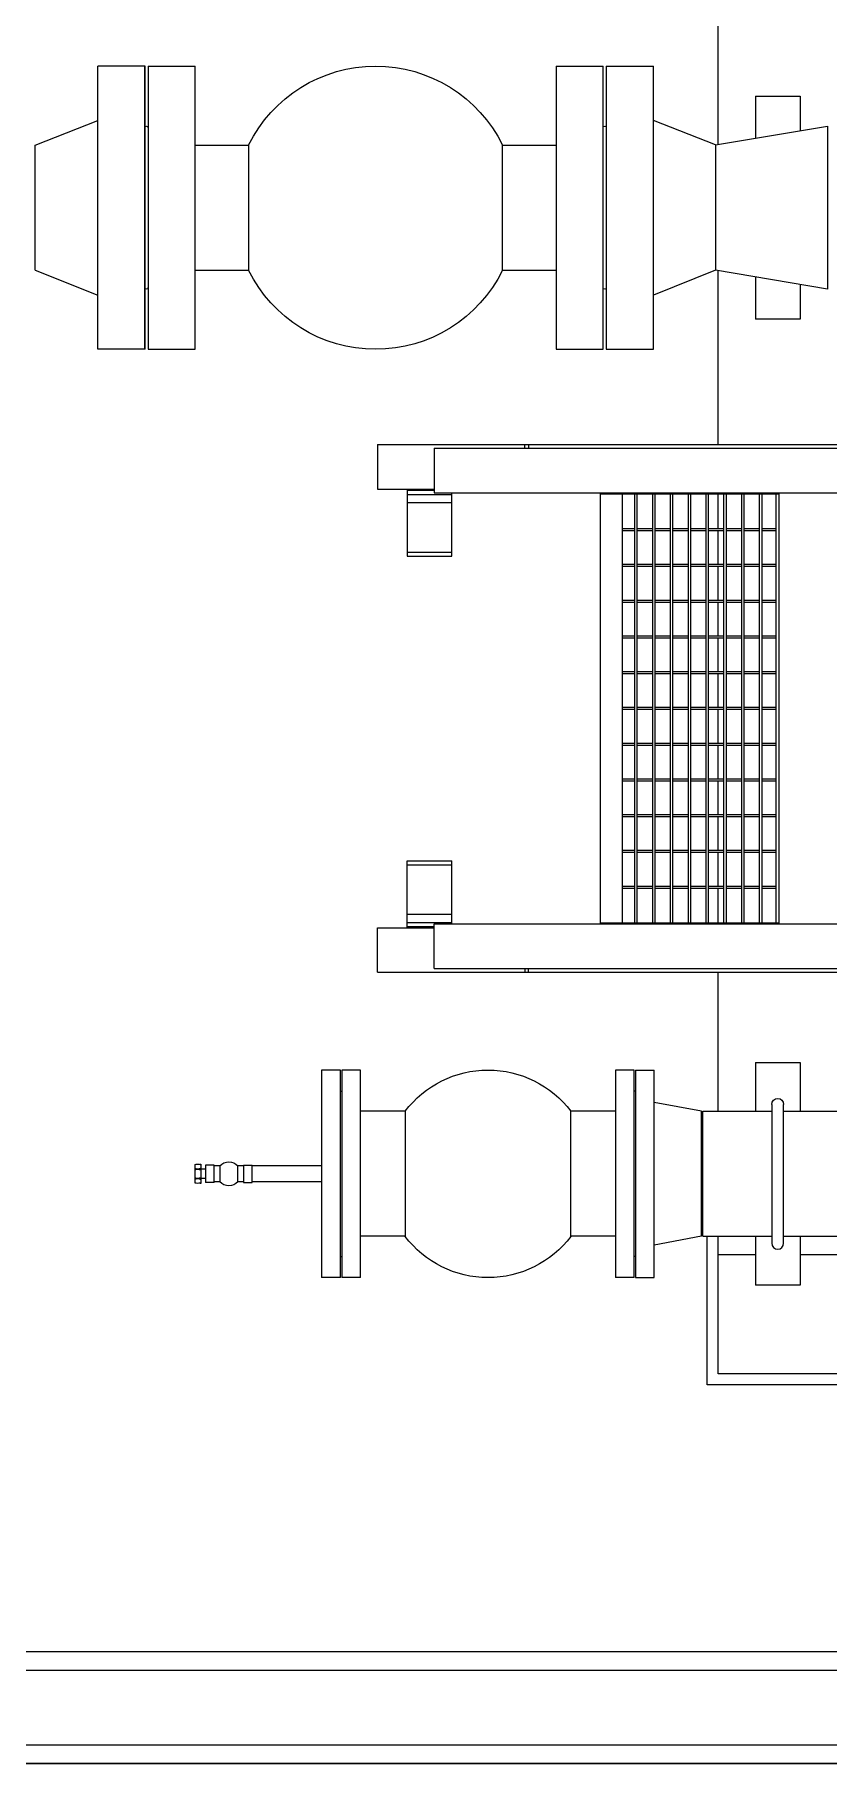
# Model space of a CAD drawing. Header units: millimetres. Extents: x 553637 to 584936, y 5008 to 53898.
# Drawn here: x 557620 to 558689, y 11019 to 13345 of the extents above; entities that cross this region are included whole.
import ezdxf

# ---------------------------------------------------------------- set-up
doc = ezdxf.new("R2010")
doc.units = ezdxf.units.MM
doc.header["$LTSCALE"] = 10
doc.header["$MEASUREMENT"] = 0
doc.layers.add('8', color=8, linetype='Continuous')
doc.layers.add('CAÑERIAS PH 234', color=20, linetype='Continuous')

# ---------------------------------------------------------------- blocks, each defined once
blk = doc.blocks.new('A$C79EB0E72')
at = {"layer": '8', "lineweight": 0}
blk.add_lwpolyline([(0, -4900), (7800, -4900), (7800, 0), (0, 0)], close=True, dxfattribs=at)
at = {"layer": '8', "lineweight": 25}
for points in [[(7800.2, -2410.1), (0, -2410.1), (0, -4875.1), (25, -4900.1), (7775.2, -4900.1), (7800.2, -4875.1), (7800.2, -2410.1)], [(25, -2410.1), (25, -4864.8), (35.4, -4875.1), (7764.8, -4875.1), (7775.2, -4864.8), (7775.2, -2410.1)], [(7675.2, -2410.1), (7675.2, -4775.1), (125, -4775.1), (125, -2410.1)], [(7650.2, -2410.1), (7650.2, -4750.1), (150, -4750.1), (150, -2410.1)]]:
    blk.add_lwpolyline(points, dxfattribs=at)
blk = doc.blocks.new('mf_900')
at = {"layer": '8', "lineweight": -2}
for p, q in [((188758.5, 8841.8), (188758.5, 9594.8)), ((187986.9, 8566.3), (187986.9, 8947.3)), ((187991, 8947.3), (187991, 8566.3)), ((187991, 8947.3), (188054.5, 8947.3)), ((188054.5, 8566.3), (188054.5, 8947.3)), ((188540.1, 8947.3), (188540.1, 8566.3)), ((188540.1, 8947.3), (188603.6, 8947.3)), ((188603.6, 8566.3), (188603.6, 8947.3)), ((188607.7, 8947.3), (188607.7, 8566.3)), ((188607.7, 8947.3), (188671.2, 8947.3)), ((188671.2, 8566.3), (188671.2, 8947.3)), ((188808.5, 8906.8), (188868.5, 8906.8)), ((188808.5, 8906.8), (188808.5, 8850.2)), ((188868.5, 8906.8), (188868.5, 8860.2)), ((188754.7, 8841.2), (188671.2, 8874.3)), ((188754.7, 8841.2), (188905.7, 8866.4)), ((188905.7, 8866.4), (188905.7, 8647.3)), ((188054.5, 8841), (188126.4, 8841)), ((188126.4, 8841), (188126.4, 8672.7)), ((188468.2, 8672.7), (188468.2, 8841)), ((188468.2, 8841), (188540.1, 8841)), ((188754.7, 8841.2), (188754.7, 8672.5)), ((188054.5, 8672.7), (188126.4, 8672.7)), ((188468.2, 8672.7), (188540.1, 8672.7)), ((188754.7, 8672.5), (188671.2, 8639.3)), ((188905.7, 8647.3), (188754.7, 8672.5)), ((188758.5, 8438), (188758.5, 8671.8)), ((188808.5, 8663.5), (188808.5, 8606.8)), ((188868.5, 8653.5), (188868.5, 8606.8)), ((188868.5, 8606.8), (188808.5, 8606.8)), ((187991, 8566.3), (188054.5, 8566.3)), ((188540.1, 8566.3), (188603.6, 8566.3)), ((188607.7, 8566.3), (188671.2, 8566.3)), ((188299.7, 8438), (189171.7, 8438)), ((188299.7, 8438), (188299.7, 8378)), ((188376.3, 8433), (188376.3, 8373)), ((188376.3, 8433), (189523.3, 8433)), ((188498.2, 8433), (188498.2, 8438)), ((188503.2, 8438), (188503.2, 8433)), ((188299.7, 8378), (188376.3, 8378)), ((188339.7, 8378), (188339.7, 8288)), ((188339.7, 8376.5), (188376.3, 8376.5)), ((188339.7, 8371), (188399.7, 8371)), ((188339.7, 8360), (188399.7, 8360)), ((188376.3, 8373), (189523.3, 8373)), ((188399.7, 8288), (188399.7, 8373)), ((188599.8, 8373), (188599.8, 8371.6)), ((188599.8, 8371.6), (188839.8, 8371.6)), ((188599.8, 7794.3), (188599.8, 8371.6)), ((188599.8, 8371.6), (188629.8, 8371.6)), ((188629.8, 7794.3), (188629.8, 8371.6)), ((188646.2, 7794.3), (188646.2, 8371.6)), ((188649.4, 7794.3), (188649.4, 8371.6)), ((188670.2, 7794.3), (188670.2, 8371.6)), ((188673.4, 7794.3), (188673.4, 8371.6)), ((188694.2, 7794.3), (188694.2, 8371.6)), ((188697.4, 7794.3), (188697.4, 8371.6)), ((188718.2, 7794.3), (188718.2, 8371.6)), ((188721.4, 7794.3), (188721.4, 8371.6)), ((188742.2, 7794.3), (188742.2, 8371.6)), ((188745.4, 7794.3), (188745.4, 8371.6)), ((188758.5, 8325.1), (188758.5, 8371.6)), ((188766.2, 7794.3), (188766.2, 8371.6)), ((188769.4, 7794.3), (188769.4, 8371.6)), ((188790.2, 7794.3), (188790.2, 8371.6)), ((188793.4, 7794.3), (188793.4, 8371.6)), ((188814.2, 7794.3), (188814.2, 8371.6)), ((188817.4, 7794.3), (188817.4, 8371.6)), ((188836.6, 7794.3), (188836.6, 8371.6)), ((188839.8, 8373), (188839.8, 7793)), ((188629.8, 8325.1), (188646.2, 8325.1)), ((188646.2, 8321.9), (188629.8, 8321.9)), ((188649.4, 8325.1), (188670.2, 8325.1)), ((188670.2, 8321.9), (188649.4, 8321.9)), ((188673.4, 8325.1), (188694.2, 8325.1)), ((188694.2, 8321.9), (188673.4, 8321.9)), ((188697.4, 8325.1), (188718.2, 8325.1)), ((188718.2, 8321.9), (188697.4, 8321.9)), ((188721.4, 8325.1), (188742.2, 8325.1)), ((188742.2, 8321.9), (188721.4, 8321.9)), ((188745.4, 8325.1), (188766.2, 8325.1)), ((188766.2, 8321.9), (188745.4, 8321.9)), ((188758.5, 8277), (188758.5, 8321.9)), ((188769.4, 8325.1), (188790.2, 8325.1)), ((188790.2, 8321.9), (188769.4, 8321.9)), ((188793.4, 8325.1), (188814.2, 8325.1)), ((188814.2, 8321.9), (188793.4, 8321.9)), ((188817.4, 8325.1), (188836.6, 8325.1)), ((188836.6, 8321.9), (188817.4, 8321.9)), ((188339.7, 8293.5), (188399.7, 8293.5)), ((188339.7, 8288), (188399.7, 8288)), ((188629.8, 8277), (188646.2, 8277)), ((188646.2, 8273.8), (188629.8, 8273.8)), ((188649.4, 8277), (188670.2, 8277)), ((188670.2, 8273.8), (188649.4, 8273.8)), ((188673.4, 8277), (188694.2, 8277)), ((188694.2, 8273.8), (188673.4, 8273.8)), ((188697.4, 8277), (188718.2, 8277)), ((188718.2, 8273.8), (188697.4, 8273.8)), ((188721.4, 8277), (188742.2, 8277)), ((188742.2, 8273.8), (188721.4, 8273.8)), ((188745.4, 8277), (188766.2, 8277)), ((188766.2, 8273.8), (188745.4, 8273.8)), ((188758.5, 8228.9), (188758.5, 8273.8)), ((188769.4, 8277), (188790.2, 8277)), ((188790.2, 8273.8), (188769.4, 8273.8)), ((188793.4, 8277), (188814.2, 8277)), ((188814.2, 8273.8), (188793.4, 8273.8)), ((188817.4, 8277), (188836.6, 8277)), ((188836.6, 8273.8), (188817.4, 8273.8)), ((188629.8, 8228.9), (188646.2, 8228.9)), ((188646.2, 8225.7), (188629.8, 8225.7)), ((188649.4, 8228.9), (188670.2, 8228.9)), ((188670.2, 8225.7), (188649.4, 8225.7)), ((188673.4, 8228.9), (188694.2, 8228.9)), ((188694.2, 8225.7), (188673.4, 8225.7)), ((188697.4, 8228.9), (188718.2, 8228.9)), ((188718.2, 8225.7), (188697.4, 8225.7)), ((188721.4, 8228.9), (188742.2, 8228.9)), ((188742.2, 8225.7), (188721.4, 8225.7)), ((188745.4, 8228.9), (188766.2, 8228.9)), ((188766.2, 8225.7), (188745.4, 8225.7)), ((188758.5, 8180.8), (188758.5, 8225.7)), ((188769.4, 8228.9), (188790.2, 8228.9)), ((188790.2, 8225.7), (188769.4, 8225.7)), ((188793.4, 8228.9), (188814.2, 8228.9)), ((188814.2, 8225.7), (188793.4, 8225.7)), ((188817.4, 8228.9), (188836.6, 8228.9)), ((188836.6, 8225.7), (188817.4, 8225.7)), ((188629.8, 8180.8), (188646.2, 8180.8)), ((188646.2, 8177.6), (188629.8, 8177.6)), ((188649.4, 8180.8), (188670.2, 8180.8)), ((188670.2, 8177.6), (188649.4, 8177.6)), ((188673.4, 8180.8), (188694.2, 8180.8)), ((188694.2, 8177.6), (188673.4, 8177.6)), ((188697.4, 8180.8), (188718.2, 8180.8)), ((188718.2, 8177.6), (188697.4, 8177.6)), ((188721.4, 8180.8), (188742.2, 8180.8)), ((188742.2, 8177.6), (188721.4, 8177.6)), ((188745.4, 8180.8), (188766.2, 8180.8)), ((188766.2, 8177.6), (188745.4, 8177.6)), ((188758.5, 8132.7), (188758.5, 8177.6)), ((188769.4, 8180.8), (188790.2, 8180.8)), ((188790.2, 8177.6), (188769.4, 8177.6)), ((188793.4, 8180.8), (188814.2, 8180.8)), ((188814.2, 8177.6), (188793.4, 8177.6)), ((188817.4, 8180.8), (188836.6, 8180.8)), ((188836.6, 8177.6), (188817.4, 8177.6)), ((188629.8, 8132.7), (188646.2, 8132.7)), ((188646.2, 8129.5), (188629.8, 8129.5)), ((188649.4, 8132.7), (188670.2, 8132.7)), ((188670.2, 8129.5), (188649.4, 8129.5)), ((188673.4, 8132.7), (188694.2, 8132.7)), ((188694.2, 8129.5), (188673.4, 8129.5)), ((188697.4, 8132.7), (188718.2, 8132.7)), ((188718.2, 8129.5), (188697.4, 8129.5)), ((188721.4, 8132.7), (188742.2, 8132.7)), ((188742.2, 8129.5), (188721.4, 8129.5)), ((188745.4, 8132.7), (188766.2, 8132.7)), ((188766.2, 8129.5), (188745.4, 8129.5)), ((188758.5, 8084.6), (188758.5, 8129.5)), ((188769.4, 8132.7), (188790.2, 8132.7)), ((188790.2, 8129.5), (188769.4, 8129.5)), ((188793.4, 8132.7), (188814.2, 8132.7)), ((188814.2, 8129.5), (188793.4, 8129.5)), ((188817.4, 8132.7), (188836.6, 8132.7)), ((188836.6, 8129.5), (188817.4, 8129.5)), ((188629.8, 8084.6), (188646.2, 8084.6)), ((188646.2, 8081.4), (188629.8, 8081.4)), ((188649.4, 8084.6), (188670.2, 8084.6)), ((188670.2, 8081.4), (188649.4, 8081.4)), ((188673.4, 8084.6), (188694.2, 8084.6)), ((188694.2, 8081.4), (188673.4, 8081.4)), ((188697.4, 8084.6), (188718.2, 8084.6)), ((188718.2, 8081.4), (188697.4, 8081.4)), ((188721.4, 8084.6), (188742.2, 8084.6)), ((188742.2, 8081.4), (188721.4, 8081.4)), ((188745.4, 8084.6), (188766.2, 8084.6)), ((188766.2, 8081.4), (188745.4, 8081.4)), ((188758.5, 8036.5), (188758.5, 8081.4)), ((188769.4, 8084.6), (188790.2, 8084.6)), ((188790.2, 8081.4), (188769.4, 8081.4)), ((188793.4, 8084.6), (188814.2, 8084.6)), ((188814.2, 8081.4), (188793.4, 8081.4)), ((188817.4, 8084.6), (188836.6, 8084.6)), ((188836.6, 8081.4), (188817.4, 8081.4)), ((188629.8, 8036.5), (188646.2, 8036.5)), ((188646.2, 8033.3), (188629.8, 8033.3)), ((188649.4, 8036.5), (188670.2, 8036.5)), ((188670.2, 8033.3), (188649.4, 8033.3)), ((188673.4, 8036.5), (188694.2, 8036.5)), ((188694.2, 8033.3), (188673.4, 8033.3)), ((188697.4, 8036.5), (188718.2, 8036.5)), ((188718.2, 8033.3), (188697.4, 8033.3)), ((188721.4, 8036.5), (188742.2, 8036.5)), ((188742.2, 8033.3), (188721.4, 8033.3)), ((188745.4, 8036.5), (188766.2, 8036.5)), ((188766.2, 8033.3), (188745.4, 8033.3)), ((188758.5, 7988.4), (188758.5, 8033.3)), ((188769.4, 8036.5), (188790.2, 8036.5)), ((188790.2, 8033.3), (188769.4, 8033.3)), ((188793.4, 8036.5), (188814.2, 8036.5)), ((188814.2, 8033.3), (188793.4, 8033.3)), ((188817.4, 8036.5), (188836.6, 8036.5)), ((188836.6, 8033.3), (188817.4, 8033.3)), ((188629.8, 7988.4), (188646.2, 7988.4)), ((188646.2, 7985.2), (188629.8, 7985.2)), ((188649.4, 7988.4), (188670.2, 7988.4)), ((188670.2, 7985.2), (188649.4, 7985.2)), ((188673.4, 7988.4), (188694.2, 7988.4)), ((188694.2, 7985.2), (188673.4, 7985.2)), ((188697.4, 7988.4), (188718.2, 7988.4)), ((188718.2, 7985.2), (188697.4, 7985.2)), ((188721.4, 7988.4), (188742.2, 7988.4)), ((188742.2, 7985.2), (188721.4, 7985.2)), ((188745.4, 7988.4), (188766.2, 7988.4)), ((188766.2, 7985.2), (188745.4, 7985.2)), ((188758.5, 7940.3), (188758.5, 7985.2)), ((188769.4, 7988.4), (188790.2, 7988.4)), ((188790.2, 7985.2), (188769.4, 7985.2)), ((188793.4, 7988.4), (188814.2, 7988.4)), ((188814.2, 7985.2), (188793.4, 7985.2)), ((188817.4, 7988.4), (188836.6, 7988.4)), ((188836.6, 7985.2), (188817.4, 7985.2)), ((188629.8, 7940.3), (188646.2, 7940.3)), ((188646.2, 7937.1), (188629.8, 7937.1)), ((188649.4, 7940.3), (188670.2, 7940.3)), ((188670.2, 7937.1), (188649.4, 7937.1)), ((188673.4, 7940.3), (188694.2, 7940.3)), ((188694.2, 7937.1), (188673.4, 7937.1)), ((188697.4, 7940.3), (188718.2, 7940.3)), ((188718.2, 7937.1), (188697.4, 7937.1)), ((188721.4, 7940.3), (188742.2, 7940.3)), ((188742.2, 7937.1), (188721.4, 7937.1)), ((188745.4, 7940.3), (188766.2, 7940.3)), ((188766.2, 7937.1), (188745.4, 7937.1)), ((188758.5, 7892.2), (188758.5, 7937.1)), ((188769.4, 7940.3), (188790.2, 7940.3)), ((188790.2, 7937.1), (188769.4, 7937.1)), ((188793.4, 7940.3), (188814.2, 7940.3)), ((188814.2, 7937.1), (188793.4, 7937.1)), ((188817.4, 7940.3), (188836.6, 7940.3)), ((188836.6, 7937.1), (188817.4, 7937.1)), ((188629.8, 7892.2), (188646.2, 7892.2)), ((188646.2, 7889), (188629.8, 7889)), ((188649.4, 7892.2), (188670.2, 7892.2)), ((188670.2, 7889), (188649.4, 7889)), ((188673.4, 7892.2), (188694.2, 7892.2)), ((188694.2, 7889), (188673.4, 7889)), ((188697.4, 7892.2), (188718.2, 7892.2)), ((188718.2, 7889), (188697.4, 7889)), ((188721.4, 7892.2), (188742.2, 7892.2)), ((188742.2, 7889), (188721.4, 7889)), ((188745.4, 7892.2), (188766.2, 7892.2)), ((188766.2, 7889), (188745.4, 7889)), ((188758.5, 7844), (188758.5, 7889)), ((188769.4, 7892.2), (188790.2, 7892.2)), ((188790.2, 7889), (188769.4, 7889)), ((188793.4, 7892.2), (188814.2, 7892.2)), ((188814.2, 7889), (188793.4, 7889)), ((188817.4, 7892.2), (188836.6, 7892.2)), ((188836.6, 7889), (188817.4, 7889)), ((188339.7, 7788), (188339.7, 7878)), ((188339.7, 7878), (188399.7, 7878)), ((188339.7, 7872.5), (188399.7, 7872.5)), ((188399.7, 7793), (188399.7, 7878)), ((188629.8, 7844), (188646.2, 7844)), ((188646.2, 7840.9), (188629.8, 7840.9)), ((188649.4, 7844), (188670.2, 7844)), ((188670.2, 7840.9), (188649.4, 7840.9)), ((188673.4, 7844), (188694.2, 7844)), ((188694.2, 7840.9), (188673.4, 7840.9)), ((188697.4, 7844), (188718.2, 7844)), ((188718.2, 7840.9), (188697.4, 7840.9)), ((188721.4, 7844), (188742.2, 7844)), ((188742.2, 7840.9), (188721.4, 7840.9)), ((188745.4, 7844), (188766.2, 7844)), ((188766.2, 7840.9), (188745.4, 7840.9)), ((188758.5, 7794.3), (188758.5, 7840.9)), ((188769.4, 7844), (188790.2, 7844)), ((188790.2, 7840.9), (188769.4, 7840.9)), ((188793.4, 7844), (188814.2, 7844)), ((188814.2, 7840.9), (188793.4, 7840.9)), ((188817.4, 7844), (188836.6, 7844)), ((188836.6, 7840.9), (188817.4, 7840.9)), ((188339.7, 7806), (188399.7, 7806)), ((188339.7, 7795), (188399.7, 7795)), ((188376.3, 7793), (189056.3, 7793)), ((188376.3, 7733), (188376.3, 7793)), ((188599.8, 7794.3), (188599.8, 7793)), ((188839.8, 7794.3), (188599.8, 7794.3)), ((188299.7, 7788), (188376.3, 7788)), ((188299.7, 7728), (188299.7, 7788)), ((188339.7, 7789.5), (188376.3, 7789.5)), ((188299.7, 7728), (189171.7, 7728)), ((188376.3, 7733), (189056.3, 7733)), ((188498.2, 7733), (188498.2, 7728)), ((188503.2, 7728), (188503.2, 7733)), ((188758.5, 7541), (188758.5, 7728)), ((188224.7, 7596.5), (188224.7, 7317.1)), ((188250.1, 7596.5), (188224.7, 7596.5)), ((188250.1, 7317.1), (188250.1, 7596.5)), ((188251.7, 7596.5), (188251.7, 7317.1)), ((188277.1, 7596.5), (188251.7, 7596.5)), ((188277.1, 7317.1), (188277.1, 7596.5)), ((188620, 7596.5), (188620, 7317.1)), ((188645.4, 7596.5), (188620, 7596.5)), ((188645.4, 7317.1), (188645.4, 7596.5)), ((188647, 7596.5), (188647, 7317.1)), ((188647, 7596.5), (188672.4, 7596.5)), ((188672.4, 7317.1), (188672.4, 7596.5)), ((188808.5, 7606.8), (188868.5, 7606.8)), ((188808.5, 7606.8), (188808.5, 7541)), ((188868.5, 7606.8), (188868.5, 7541)), ((188250.1, 7567.9), (188251.7, 7567.9)), ((188647, 7567.9), (188645.4, 7567.9)), ((188337, 7541), (188277.1, 7541)), ((188337, 7541), (188337, 7372.7)), ((188560.1, 7372.7), (188560.1, 7541)), ((188620, 7541), (188560.1, 7541)), ((188735.9, 7541), (188672.4, 7552.8)), ((188735.9, 7372.7), (188735.9, 7541)), ((188737.9, 7372.7), (188737.9, 7541)), ((188737.9, 7541), (188830.5, 7541)), ((188830.5, 7550.3), (188830.5, 7363.3)), ((188846.5, 7363.3), (188846.5, 7550.3)), ((188846.5, 7541), (188940.8, 7541)), ((188054.3, 7444.4), (188054.3, 7469.2)), ((188061.4, 7469.2), (188061.4, 7469.7)), ((188061.4, 7469.7), (188061.4, 7469.7)), ((188062.2, 7469.7), (188062.2, 7443.9)), ((188068.3, 7468.5), (188068.3, 7445.2)), ((188079.9, 7468.5), (188068.3, 7468.5)), ((188079.9, 7445.2), (188079.9, 7468.5)), ((188087.8, 7467.5), (188079.9, 7467.5)), ((188087.8, 7467.5), (188087.8, 7446.2)), ((188111.7, 7446.2), (188111.7, 7467.5)), ((188119.6, 7467.5), (188111.7, 7467.5)), ((188119.6, 7468.5), (188119.6, 7445.2)), ((188119.6, 7468.5), (188131.3, 7468.5)), ((188131.3, 7445.2), (188131.3, 7468.5)), ((188224.7, 7467.5), (188131.3, 7467.5)), ((188061.4, 7462.2), (188061.4, 7463.8)), ((188061.4, 7449.8), (188061.4, 7451.4)), ((188061.4, 7443.9), (188061.4, 7444.4)), ((188068.3, 7463.2), (188062.2, 7463.2)), ((188068.3, 7450.5), (188062.2, 7450.5)), ((188079.9, 7445.2), (188068.3, 7445.2)), ((188087.8, 7446.2), (188079.9, 7446.2)), ((188119.6, 7446.2), (188111.7, 7446.2)), ((188119.6, 7445.2), (188131.3, 7445.2)), ((188224.7, 7446.2), (188131.3, 7446.2)), ((188062.2, 7443.9), (188062.2, 7443.9)), ((188337, 7372.7), (188277.1, 7372.7)), ((188620, 7372.7), (188560.1, 7372.7)), ((188735.9, 7372.7), (188672.4, 7360.8)), ((188737.9, 7372.7), (188830.5, 7372.7)), ((188743.5, 7172.8), (188743.5, 7372.7)), ((188758.5, 7187.8), (188758.5, 7372.7)), ((188808.5, 7372.7), (188808.5, 7306.8)), ((188846.5, 7372.7), (188940.8, 7372.7)), ((188868.5, 7372.7), (188868.5, 7306.8)), ((188250.1, 7345.7), (188251.7, 7345.7)), ((188647, 7345.7), (188645.4, 7345.7)), ((188808.5, 7347.8), (188758.5, 7347.8)), ((188988.3, 7347.8), (188868.5, 7347.8)), ((188250.1, 7317.1), (188224.7, 7317.1)), ((188277.1, 7317.1), (188251.7, 7317.1)), ((188645.4, 7317.1), (188620, 7317.1)), ((188647, 7317.1), (188672.4, 7317.1)), ((188868.5, 7306.8), (188808.5, 7306.8)), ((189009.5, 7172.8), (188743.5, 7172.8)), ((189001.7, 7187.8), (188758.5, 7187.8))]:
    blk.add_line(p, q, dxfattribs=at)
at = {"layer": '8', "lineweight": -2, "extrusion": (0, 0, -1)}
for centre, radius, start, end in [((-188297.3, 8756.8), 190.5, 26.2103, 153.7897), ((-187988.9, 8864.4), 2.03, 0, 180), ((-188605.6, 8864.4), 2.03, 0, 180), ((-188297.3, 8756.8), 190.5, 206.2103, 333.7897), ((-187988.9, 8649.2), 2.03, 180, 0), ((-188605.6, 8649.2), 2.03, 180, 0), ((-188448.6, 7456.8), 139.7, 37.0328, 142.9672), ((-188838.5, 7550.3), 8, 0, 180), ((-188057.8, 7456.8), 12.9, 74.0636, 105.9363), ((-188099.8, 7456.8), 16, 41.8103, 138.1897), ((-188057.8, 7456.8), 6.45, 56.692, 123.308), ((-188057.8, 7456.8), 6.45, 236.692, 303.3079), ((-188057.8, 7456.8), 12.9, 254.0636, 285.9364), ((-188061.8, 7456.8), 6.45, 86.5019, 93.4981), ((-188061.8, 7456.8), 6.45, 266.5019, 273.4981), ((-188099.8, 7456.8), 16, 221.8103, 318.1897), ((-188448.6, 7456.8), 139.7, 217.0328, 322.9672)]:
    blk.add_arc(centre, radius, start, end, dxfattribs=at)
at = {"layer": '8', "lineweight": -2}
blk.add_arc((188838.5, 7363.3), 8, 180, 0, dxfattribs=at)
at = {"layer": '8', "lineweight": -2, "extrusion": (0, 0, -1)}
for centre, major_axis, start_param, end_param in [((188057.8, 7466.5), (6.45, 0), 4.131056, 4.712389), ((188057.8, 7466.5), (6.45, 0), 4.712389, 5.293722), ((188061.8, 7466.5), (6.45, 0), 4.651336, 4.712389), ((188061.8, 7466.5), (6.45, 0), 4.712389, 4.773442), ((188057.8, 7466.5), (6.45, 0), 1.570796, 2.15213), ((188057.8, 7447.1), (-6.45, 0), 0.989463, 1.570796), ((188057.8, 7447.1), (-6.45, 0), 4.712389, 5.293722), ((188057.8, 7466.5), (6.45, 0), 0.989463, 1.570796), ((188057.8, 7447.1), (-6.45, 0), 1.570796, 2.15213), ((188057.8, 7447.1), (-6.45, 0), 4.131056, 4.712389), ((188061.8, 7466.5), (6.45, 0), 1.570796, 1.63185), ((188061.8, 7447.1), (-6.45, 0), 1.509743, 1.570796), ((188061.8, 7466.5), (6.45, 0), 1.509743, 1.570796), ((188061.8, 7447.1), (-6.45, 0), 1.570796, 1.63185), ((188061.8, 7447.1), (-6.45, 0), 4.712389, 4.773442), ((188061.8, 7447.1), (-6.45, 0), 4.651336, 4.712389)]:
    blk.add_ellipse(centre, major_axis=major_axis, ratio=0.5, start_param=start_param, end_param=end_param, dxfattribs=at)

msp = doc.modelspace()

# ---------------------------------------------------------------- linework, layer by layer
at = {"layer": 'CAÑERIAS PH 234'}
for p, q in [((557769.1, 13302.8), (557705.5, 13302.8)), ((557705.5, 12921.8), (557705.5, 13302.8)), ((557769.1, 12921.8), (557769.1, 13302.8)), ((557621.4, 13196.4), (557705.5, 13229.8)), ((557621.4, 13028.1), (557621.4, 13196.4)), ((557621.4, 13028.1), (557705.5, 12994.8)), ((557769.1, 12921.8), (557705.5, 12921.8))]:
    msp.add_line(p, q, dxfattribs=at)

# ---------------------------------------------------------------- block references
at = {"layer": '8', "lineweight": 0}
for name, p in [('A$C79EB0E72', (556235.6, 15919.1)), ('mf_900', (369782.1, 4355.5))]:
    msp.add_blockref(name, p, dxfattribs=at)

doc.saveas('drawing.dxf')
